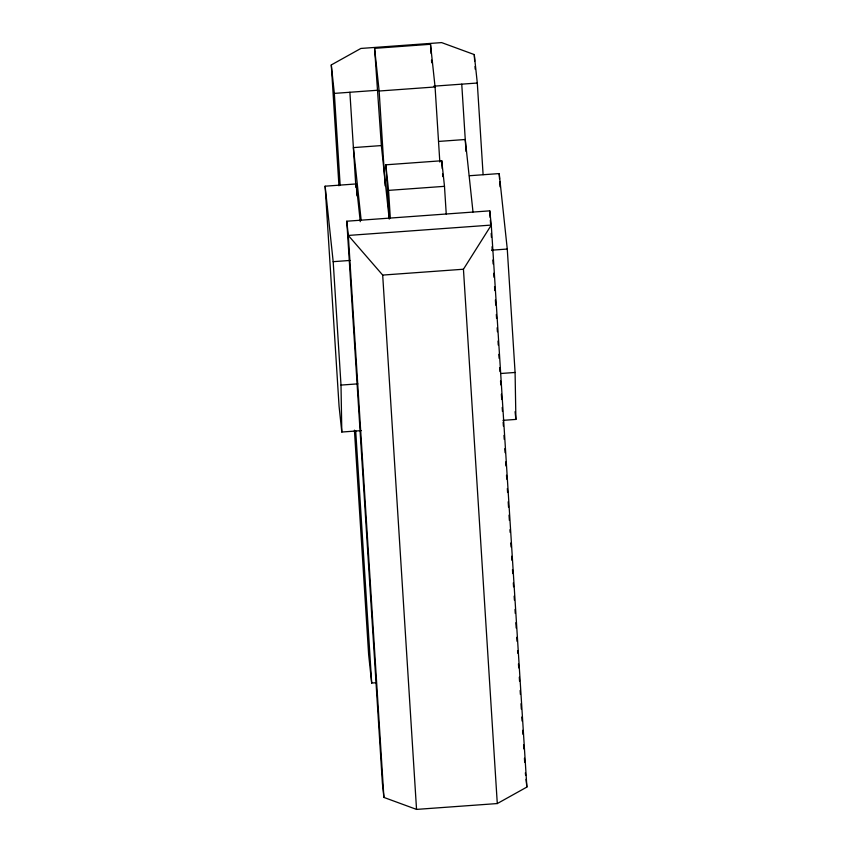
<?xml version="1.0" encoding="UTF-8"?>
<svg xmlns="http://www.w3.org/2000/svg" width="852" height="852" viewBox="0 0 852 852"><rect width="100%" height="100%" fill="white"/><g stroke="black" fill="none" stroke-linecap="round" stroke-linejoin="round"><path stroke-width="1.28" d="M497.291 803.553L463.445 269.232L491.284 225.077L489.762 210.849L346.785 221.211L382.388 783.201L383.911 797.429L416.543 809.4L497.291 803.553L526.877 787.067L491.284 225.077L348.308 235.44L346.785 221.211M338.947 185.789L331.29 64.933L360.886 48.447L441.634 42.6L474.266 54.571L477.301 83.027L483.105 174.66M389.183 218.826L381.355 145.575L374.582 48.34L430.505 44.283L435.074 86.968L439.834 162.072M331.29 64.933L334.335 93.39L377.851 90.237M433.785 86.18L477.301 83.027M374.582 48.34L379.14 91.015L435.074 86.968M381.355 145.575L353.388 147.609L361.142 220.082M438.556 141.432L465.256 139.504L472.998 211.978M389.247 218.826L385.818 164.809L441.751 160.751L444.488 186.332L446.235 214.001M361.259 430.622L341.812 432.028L339.064 406.244L325.123 186.194L356.232 183.936L360.268 221.68M469.388 175.736L499.208 173.574L507.27 249.05L515.087 372.462L515.897 419.418L502.936 420.355M385.818 164.809L388.555 190.379L444.488 186.332M325.123 186.194L333.185 261.67L350.034 260.446M491.71 250.179L507.27 249.05M383.911 797.429L348.308 235.44L382.686 275.079L463.445 269.232M341.812 432.028L341.002 385.083L357.851 383.858M500.827 373.495L515.087 372.462M354.421 430.153L368.639 654.602L371.685 683.048L375.657 682.761M515.077 411.676L515.897 419.418M525.354 772.839L525.631 775.427M526.046 779.303L526.877 787.067M499.208 173.574L499.538 178.877M499.709 181.529L500.039 186.833M489.762 210.849L490.177 217.494M490.347 220.146L490.603 224.129M491.189 233.437L491.444 237.42M492.03 246.718L492.286 250.701M492.871 260.009L493.127 263.992M493.713 273.29L493.968 277.273M494.554 286.581L494.81 290.564M495.395 299.861L495.736 305.176M496.322 314.473L496.578 318.467M497.163 327.764L497.419 331.748M498.005 341.045L498.26 345.039M498.846 354.336L499.102 358.319M499.687 367.617L499.943 371.61M500.529 380.908L500.784 384.891M501.37 394.188L501.711 399.503M502.211 407.48L502.467 411.463M503.138 422.091L503.394 426.075M503.979 435.383L504.235 439.366M504.821 448.663L505.076 452.646M505.662 461.954L505.918 465.938M506.503 475.235L506.759 479.218M507.345 488.526L507.6 492.509M508.186 501.807L508.527 507.121M509.027 515.098L509.368 520.412M509.954 529.71L510.124 532.362M510.795 542.99L511.051 546.984M511.637 556.281L511.892 560.265M512.478 569.562L512.734 573.556M513.319 582.853L513.575 586.836M514.161 596.134L514.416 600.127M515.013 609.425L515.258 613.408M515.854 622.706L516.184 628.02M516.77 637.328L517.026 641.311M517.611 650.608L517.782 653.271M518.463 663.9L518.708 667.883M519.305 677.18L519.55 681.163M520.146 690.471L520.391 694.455M520.987 703.752L521.317 709.066M521.829 717.043L522.074 721.026M522.67 730.324L522.915 734.307M523.597 744.936L523.842 748.929M524.438 758.227L524.683 762.21M474.266 54.571L474.681 61.216M475.022 66.531L475.192 69.182M461.752 84.156L466.012 151.443M441.751 160.751L442.252 168.653M442.582 173.925L442.752 176.566M430.505 44.283L431.091 53.506M431.517 60.098L431.676 62.728M388.555 190.379L390.312 218.059M379.14 91.015L385.147 185.896M382.686 275.079L416.543 809.4M356.232 183.936L356.988 195.875M349.884 92.261L355.912 187.419M334.335 93.39L340.14 185.022M355.699 430.718L371.685 683.048M333.185 261.67L341.002 385.083"/></g></svg>
